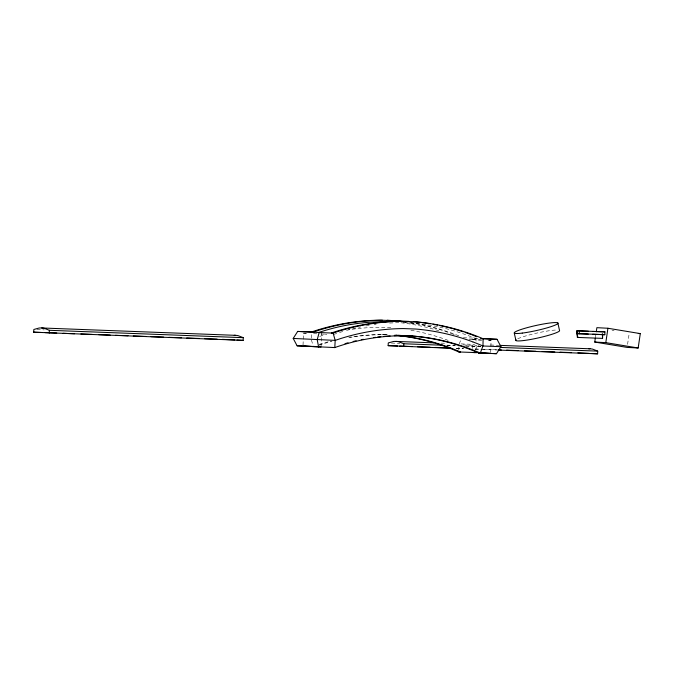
<?xml version="1.0" encoding="UTF-8"?>
<svg xmlns="http://www.w3.org/2000/svg" width="674" height="674" viewBox="0 0 674 674"><rect width="100%" height="100%" fill="white"/><g stroke="black" fill="none" stroke-linecap="round" stroke-linejoin="round"><path stroke-width="0.51" stroke-dasharray="3.37 2.53" d="M458.842 349.89L458.918 346.798M303.03 345.071L303.511 333.116L307.521 333.268L303.511 333.116M321.018 347.017L321.599 332.619M472.718 348.517L472.996 341.541M482.087 340.025L473.072 339.553L473.131 338.112L478.607 338.34M490.621 352.451L491.102 340.496L489.097 340.395M311.262 338.104L311.489 334.001M595.513 336.916L595.816 334.86M627.578 344.321L629.255 333.023M475.709 349.89L476.956 345.417L479.046 345.526M459.297 343.85L460.957 339.418M386.615 334.624L380.717 334.574A240.947 222.117 -87 0 0 349.68 337.168M387.373 334.708L382.461 334.666A240.947 222.117 -87 0 0 346.293 338.146M463.358 337.741L475.541 338.171L476.248 341.794M469.07 339.401L473.072 339.553M324.548 334.178L318.541 333.908M472.07 339.671L482.087 340.159M488.094 340.387L491.102 340.496M441.184 343.133L446.424 343.336M461.1 343.892L474.723 344.406M490.445 345.004L498.827 345.324M462.962 344.886L476.956 345.417M36.952 329.603L44.29 329.881M391.409 343.058L399.792 343.378M446.955 345.172L455.338 345.492M465.818 345.888L481.548 346.487M446.786 345.391L455.169 345.711M465.658 346.107L481.379 346.706M456.281 348.239L463.619 348.517M475.145 348.955L480.385 349.149M481.438 349.191L497.159 349.789M456.113 348.458L463.451 348.736M474.976 349.174L482.314 349.452M483.368 349.494L496.991 350.008M404.779 322.686L412.791 323.107A240.947 222.117 -87 0 1 479.079 340.041M313.528 333.638L317.538 333.849M390.802 327.707L379.496 327.311A248.15 228.756 -87 0 0 348.433 329.83M612.051 330.176L614.081 330.513M311.464 340.041L313.014 345.518M517.733 338.803A22.436 2.519 -12.6 0 1 537.397 332.956A22.436 2.519 -12.6 0 1 557.44 330.007M400.963 322.77A240.947 222.117 -87 0 1 439.549 330.985M333.563 334.515A240.947 222.117 -87 0 1 338.533 332.838M339.528 332.518A240.947 222.117 -87 0 1 344.532 330.985M346.546 330.412A240.947 222.117 -87 0 1 350.581 329.316M352.603 328.802A240.947 222.117 -87 0 1 356.672 327.834M358.703 327.379A240.947 222.117 -87 0 1 360.75 326.949M365.864 325.955A240.947 222.117 -87 0 1 369.967 325.256M374.087 324.632A240.947 222.117 -87 0 1 376.151 324.363M389.597 323.065A240.947 222.117 -87 0 1 399.968 322.678M402.976 322.678A175.291 161.592 -87 0 1 412.791 323.107M318.987 345.164A240.947 222.117 -87 0 1 332.038 341.322M319.24 344.431A240.947 222.117 -87 0 1 331.305 340.968M319.703 336.36A248.15 228.756 -87 0 1 326.814 334.355M411.292 322.678A255.353 235.394 -87 0 1 414.08 323.132M415.942 323.461A255.353 235.394 -87 0 1 459.491 336.099M410.474 322.728A255.353 235.394 -87 0 1 451.555 333.605M452.448 333.933A255.353 235.394 -87 0 1 454.217 334.616M410.913 330.252A248.15 228.756 -87 0 1 448.117 340.353M385.41 334.776L382.461 334.666L385.461 334.826"/><path stroke-width="1.01" d="M33.7 332.189L33.81 329.485L39.008 328.044A108.16 41.914 -87.8 0 1 44.299 328.322L49.362 330.302L243.263 337.666L243.154 340.37L33.7 332.189L42.083 332.509M49.253 333.015L49.362 330.302M450.872 348.256L388.157 345.652L388.258 342.94L393.456 341.499A108.16 41.914 -87.8 0 1 398.755 341.785L403.819 343.765L442.599 345.231M403.709 346.47L403.819 343.765M576.826 331.667L577.728 337.438L576.86 330.774L604.932 331.869L604.822 334.708L592.665 334.253M588.276 334.085L579.252 333.74L579.37 330.9L576.86 330.774M498.035 350.05L597.611 353.825L597.72 351.12L592.657 349.14A108.16 41.914 -87.8 0 0 588.688 348.77M602.354 333.596L602.548 338.382L602.699 334.599L577.129 333.622L577.34 337.421L602.548 338.382M596.271 331.776L596.878 327.674L607.931 328.255L640.3 333.605L638.168 347.986L627.115 347.405L594.746 342.055L595.361 337.944M594.746 342.055L605.8 342.636L607.931 328.255M398.25 335.323L412.269 336.065A240.947 222.117 -87 0 1 478.557 352.991L480.301 353.083L482.955 345.998L483.132 338.778L479.265 337.143A255.353 235.394 -87 0 0 415.15 321.793L400.508 321.212A255.353 235.394 -87 0 0 335.357 331.659L331.372 332.99L333.116 333.082L337.101 331.743A255.353 235.394 -87 0 1 402.252 321.304L408.705 321.355M402.226 335.711A240.947 222.117 -87 0 0 334.793 347.565L297.108 345.813L293.207 338.441L297.681 331.423L313.343 332.046L317.328 330.707A255.353 235.394 -87 0 1 382.487 320.268M478.557 352.991L496.468 353.698L500.942 346.68L497.05 339.308L480.663 338.441M408.132 335.753L394.475 335.298M604.932 331.869L592.783 331.423M588.394 331.254L579.37 330.9M412.269 336.065L400.491 335.618A240.947 222.117 -87 0 0 394.265 335.753M482.365 338.727L497.05 339.308M41.662 327.968L235.563 335.332M396.118 341.423L433.845 342.855M499.881 345.366L590.02 348.787M500.942 346.68L482.955 345.998L478.127 343.959A248.15 228.756 -87 0 0 415.816 329.038L403.482 328.575A248.15 228.756 -87 0 0 340.159 338.719L335.189 340.387L293.207 338.441M500.243 347.422L597.72 351.12M45.225 332.627L56.759 333.066M63.044 333.31L74.578 333.748M80.863 333.984L92.397 334.422M98.682 334.658L110.216 335.096M115.456 335.298L128.035 335.77M133.275 335.972L145.845 336.452M151.086 336.646L163.664 337.126M168.904 337.329L181.483 337.8M186.723 338.003L199.302 338.483M204.542 338.677L217.121 339.157M222.361 339.351L234.864 339.932M388.157 345.652L397.584 346.006M399.682 346.082L412.261 346.562M417.501 346.765L430.079 347.236M435.32 347.439L447.898 347.919M498.204 349.823L501.346 349.949M506.587 350.143L518.121 350.581M524.406 350.817L535.94 351.255M542.225 351.499L554.803 351.971M560.043 352.173L571.577 352.612M577.862 352.847L589.312 353.395M297.108 345.813L315.019 346.52L313.275 346.428M395.604 335.307A240.947 222.117 -87 0 1 458.792 351.954L474.959 352.569M638.295 333.495L640.3 333.605M602.699 334.599L604.822 334.708M577.129 333.622L579.252 333.74M313.343 332.046L311.607 331.953L315.584 330.614A255.353 235.394 -87 0 1 380.743 320.175L395.377 320.757A255.353 235.394 -87 0 1 405.689 321.86M297.681 331.423L321.599 332.619M591.384 353.505L597.611 353.825M236.936 340.041L243.154 340.37M480.082 352.839L491.346 353.429M493.402 353.538L496.468 353.698M472.558 352.502L476.56 352.713M478.565 352.822L490.579 353.454M458.792 351.954L460.527 352.047A240.947 222.117 -87 0 0 396.312 335.298M333.049 347.472L334.793 347.565L335.189 340.387L333.116 333.082L319.198 332.552L317.201 339.704L318.617 346.95M303.999 346.116L321.018 347.017M387.196 320.226L393.633 320.664A255.353 235.394 -87 0 1 403.945 321.768M406.06 335.644L414.013 336.158A240.947 222.117 -87 0 1 480.301 353.083M605.8 342.636L638.168 347.986M243.263 337.666L238.2 335.686A108.16 41.914 -87.8 0 0 234.24 335.315M557.861 323.006L559.513 330.412A22.436 2.519 -12.6 0 1 537.085 338.18A22.436 2.519 -12.6 0 1 516.09 339.806M514.279 333.108L515.93 340.513M318.516 332.543A240.947 222.117 -87 0 1 382.984 321.717A175.291 161.592 -87 0 1 385.932 321.742M413.406 321.7A255.353 235.394 -87 0 1 430.248 323.773M433.037 324.245A255.353 235.394 -87 0 1 437.679 325.112M439.524 325.491A255.353 235.394 -87 0 1 452.389 328.567M453.299 328.819A255.353 235.394 -87 0 1 463.274 331.827M465.068 332.425A255.353 235.394 -87 0 1 471.328 334.641M472.213 334.978A255.353 235.394 -87 0 1 476.644 336.697M345.021 343.647A240.947 222.117 -87 0 1 348.045 342.805M353.1 341.507A240.947 222.117 -87 0 1 356.15 340.783M361.247 339.688A240.947 222.117 -87 0 1 363.294 339.292M373.565 337.59A240.947 222.117 -87 0 1 375.629 337.312M377.693 337.051A240.947 222.117 -87 0 1 380.793 336.705M383.894 336.41A240.947 222.117 -87 0 1 390.111 335.955M522.24 333.091A22.436 2.519 -12.6 0 0 557.701 323.714A22.436 2.519 -12.6 0 0 528.273 327.362A22.436 2.519 -12.6 0 0 522.24 333.091"/></g></svg>
